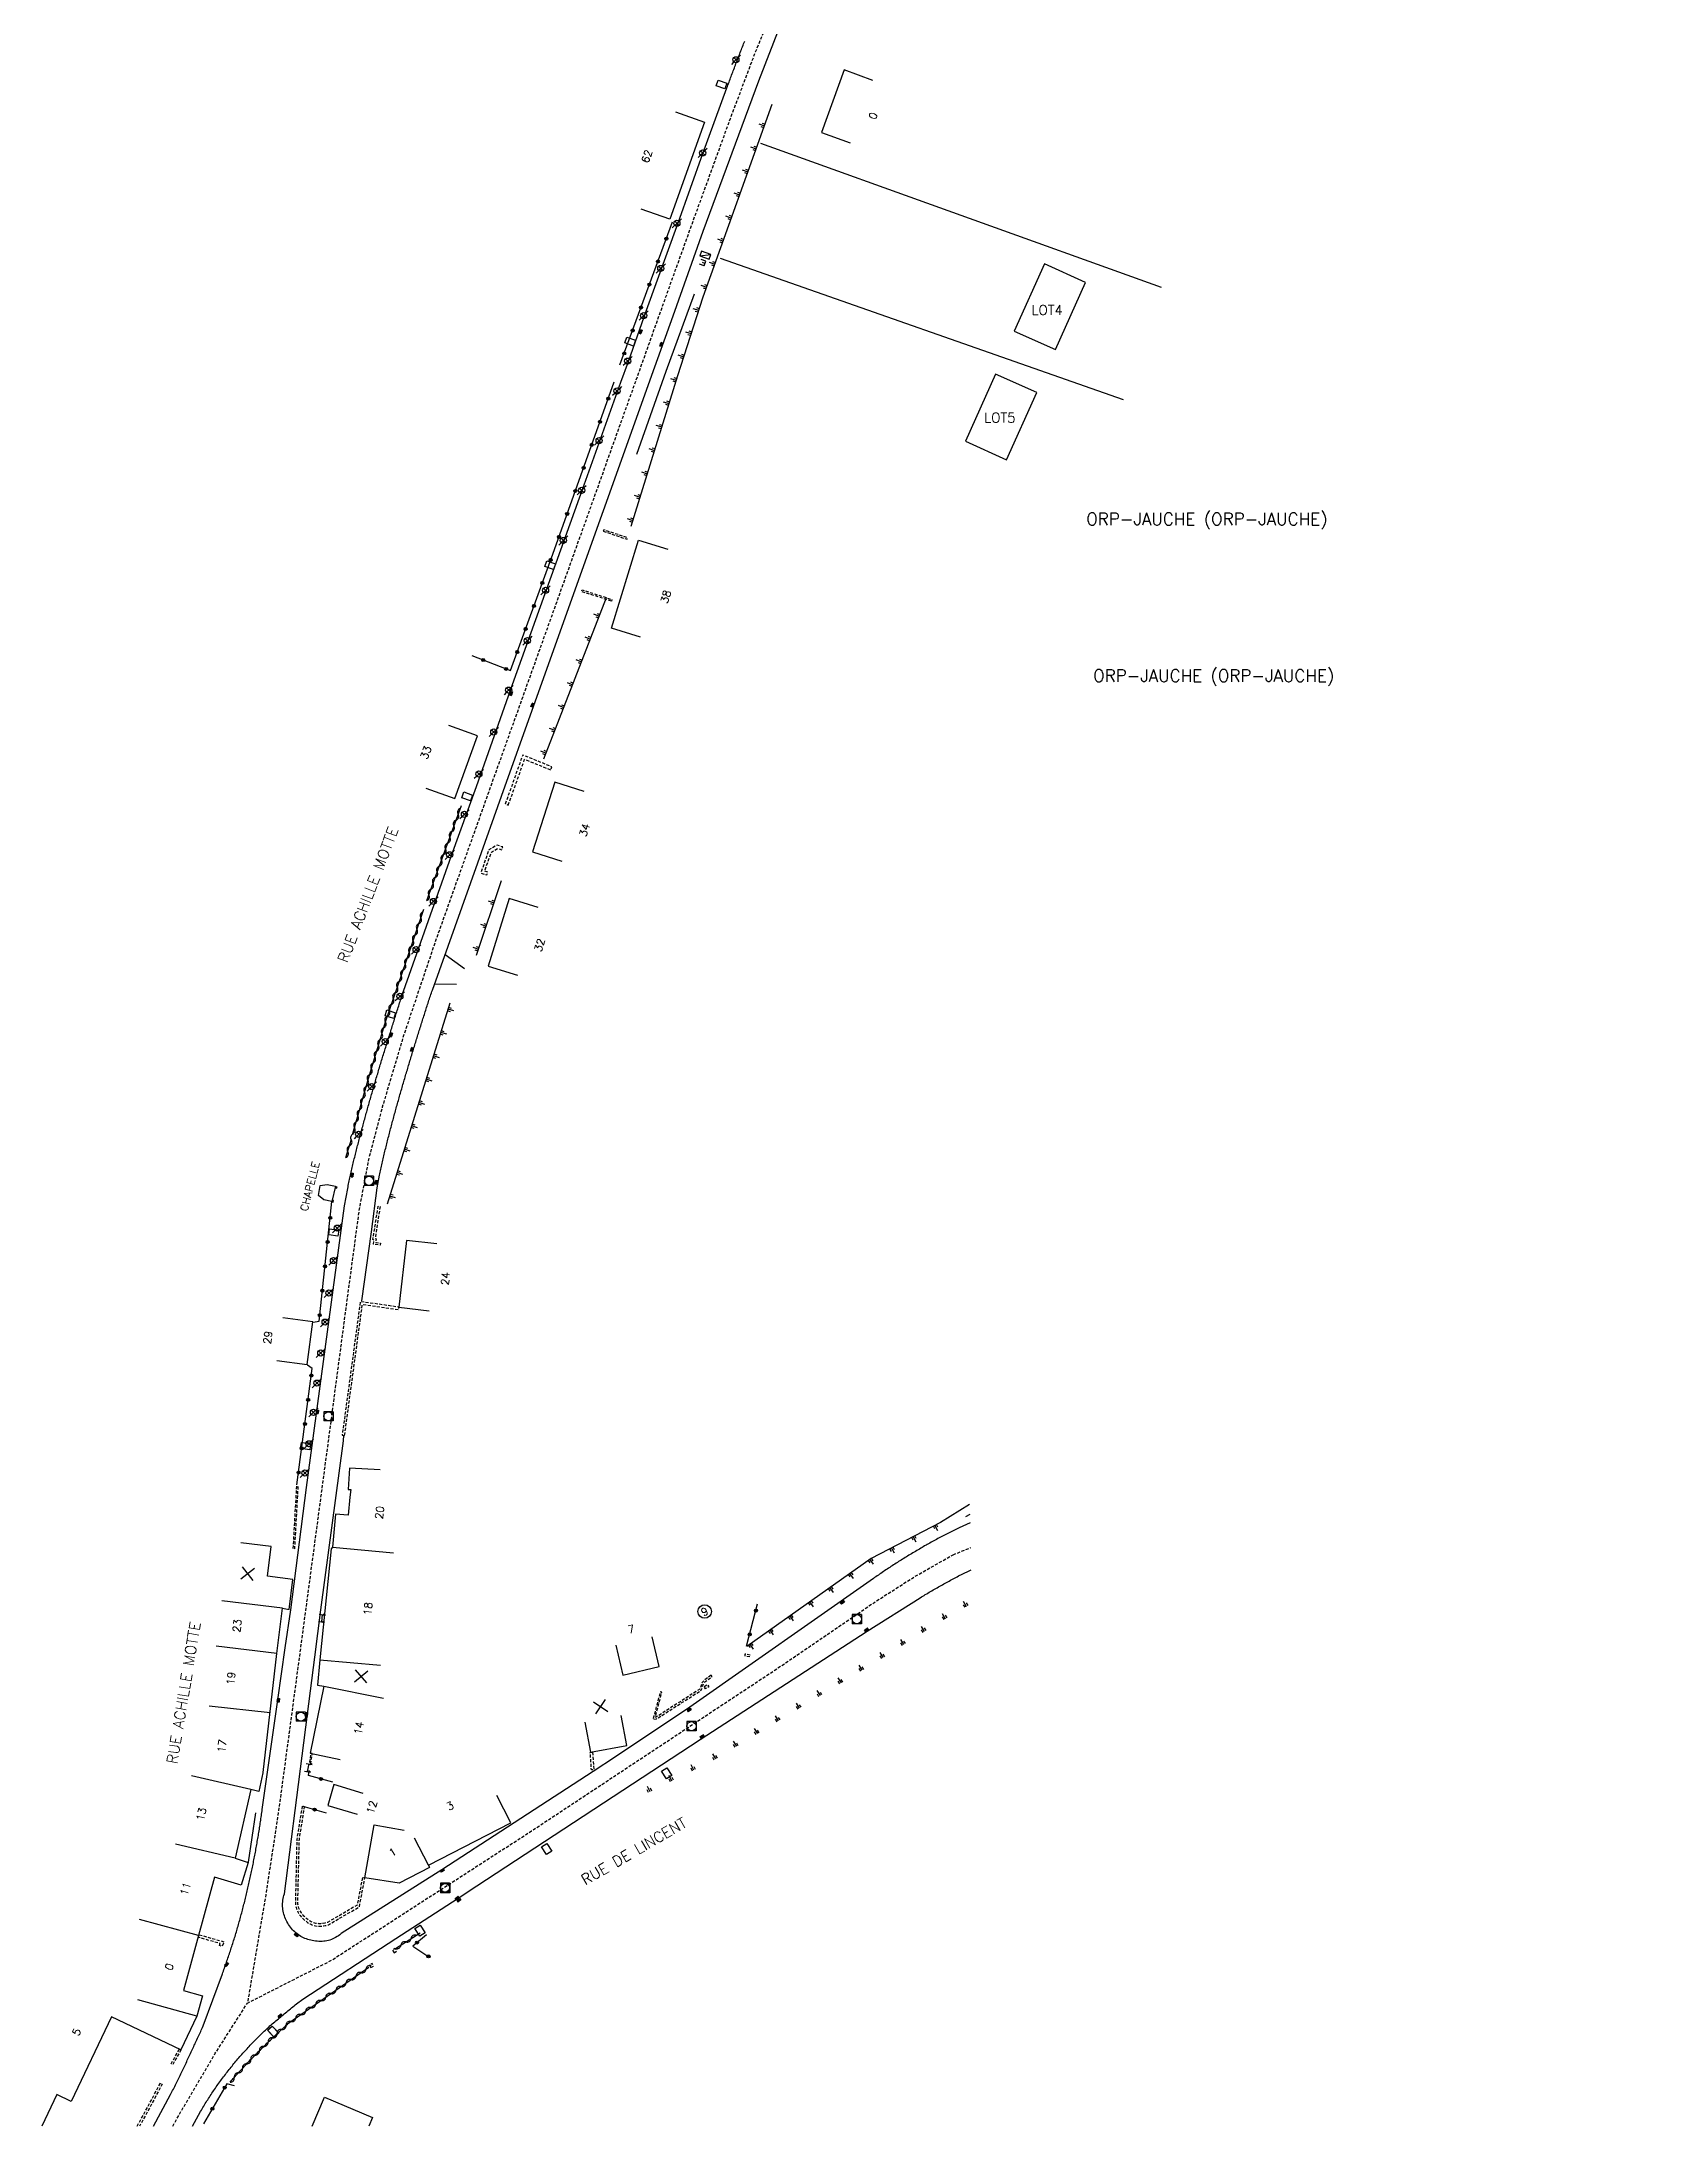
# Model space of a CAD drawing. Header units: millimetres. Extents: x 194000 to 194984, y 155000 to 155959.
# Drawn here: x 194274.9 to 194540, y 155000 to 155340.7 of the extents above; entities that cross this region are included whole.
import ezdxf
from ezdxf.enums import TextEntityAlignment as Align

# ---------------------------------------------------------------- set-up
doc = ezdxf.new("R2010")
doc.units = ezdxf.units.MM
doc.linetypes.add('DASHED', pattern=[0.75, 0.5, -0.25])
doc.layers.get('0').update_dxf_attribs({"linetype": 'CONTINUOUS'})
for name, color, linetype in [('W0001', 6, 'DASHED'), ('W0008', 7, 'CONTINUOUS'), ('W0017', 7, 'CONTINUOUS'), ('W0100', 7, 'CONTINUOUS'), ('W0105', 7, 'CONTINUOUS'), ('W0112', 1, 'DASHED'), ('W0211', 2, 'CONTINUOUS'), ('W0302', 3, 'CONTINUOUS'), ('W0310', 3, 'CONTINUOUS'), ('W0322', 7, 'CONTINUOUS'), ('W0400', 7, 'CONTINUOUS'), ('W0420', 7, 'CONTINUOUS'), ('W0430', 7, 'CONTINUOUS'), ('W0454', 7, 'CONTINUOUS'), ('W0980', 7, 'CONTINUOUS'), ('W0984', 7, 'CONTINUOUS'), ('W0989', 7, 'CONTINUOUS'), ('W0991', 7, 'CONTINUOUS'), ('W1102', 7, 'CONTINUOUS'), ('W1471', 7, 'CONTINUOUS')]:
    doc.layers.add(name, color=color, linetype=linetype)
doc.styles.get("Standard").update_dxf_attribs({"font": 'romans.shx', "width": 0.85})

# ---------------------------------------------------------------- blocks, each defined once
blk = doc.blocks.new('T400')
for p, q in [((-0.15, 0.3), (0.15, 0.3)), ((-0.15, -0.25), (-0.15, 0.3)), ((-0.15, 0.15), (0.15, 0.15)), ((-0.15, 0), (0.15, 0)), ((0.15, 0.3), (0.15, -0.25)), ((-0.15, -0.15), (0.15, -0.15)), ((-0.15, -0.25), (-0.15, -0.3)), ((-0.15, -0.3), (0.15, -0.3)), ((0.15, -0.3), (0.15, -0.25))]:
    blk.add_line(p, q)
blk = doc.blocks.new('T420')
for p, q in [((0.75, 0.75), (-0.75, 0.75)), ((-0.75, 0.75), (-0.75, -0.75)), ((0.75, 0.75), (0.75, -0.75)), ((0.75, -0.75), (-0.75, -0.75))]:
    blk.add_line(p, q)
blk.add_ellipse((0, 0), major_axis=(-0.53, 0.53), ratio=1, start_param=3.926991, end_param=10.210176)
blk = doc.blocks.new('t105o')
for p, q in [((-0.5, 0), (0.5, 0)), ((0.5, 0), (0.2, 0.1)), ((0.5, 0), (0.2, -0.1))]:
    blk.add_line(p, q)
blk = doc.blocks.new('T454')
for p, q in [((-0.25, 0.25), (0.25, -0.25)), ((-0.25, -0.25), (0.25, 0.25)), ((0.75, 0.75), (0.375, 0.375)), ((-0.375, -0.375), (-0.75, -0.75))]:
    blk.add_line(p, q)
blk.add_ellipse((0, 0), major_axis=(0.354, 0.354), ratio=1, start_param=5.497787143782138, end_param=11.78097245096172)
blk = doc.blocks.new('T430')
at = {"flags": 128}
for points in [[(0.8, 0.8), (-0.8, 0.8)], [(-0.8, 0.8), (-0.8, 0)], [(0.8, 0.8), (-0.8, 0)], [(-0.8, 0), (0.8, 0)], [(-0.4, 2.1), (0.4, 2.1)], [(-0.4, 2.1), (-0.4, 1.3)], [(-0.4, 1.7), (0, 1.7)], [(-0.4, 1.3), (0.4, 1.3)], [(0.8, 0), (0.8, 0.8)]]:
    blk.add_lwpolyline(points, dxfattribs=at)
blk = doc.blocks.new('t322o')
at = {"color": 0, "linetype": 'Continuous'}
for radius in [0.25, 0.15]:
    blk.add_circle((0, 0), radius, dxfattribs=at)
blk = doc.blocks.new('t310o')
at = {"color": 0, "linetype": 'Continuous'}
for centre, start, end in [((-0.5, 0.38), 216.8699, 323.1304), ((0.5, -0.37), 36.8699, 143.1303)]:
    blk.add_arc(centre, 0.625, start, end, dxfattribs=at)
blk = doc.blocks.new('t211o')
at = {"color": 0, "linetype": 'Continuous'}
for p, q in [((-0.29, 0.5), (-0.29, 0)), ((0, 1), (0, 0)), ((0.29, 0.5), (0.29, 0))]:
    blk.add_line(p, q, dxfattribs=at)
blk = doc.blocks.new('t991o')
at = {"color": 0, "linetype": 'Continuous'}
for p, q in [((-1, 1), (1, -1)), ((-1, -1), (1, 1))]:
    blk.add_line(p, q, dxfattribs=at)
blk = doc.blocks.new('T1471')
at = {"color": 0, "linetype": 'Continuous', "flags": 128}
blk.add_lwpolyline([(-0.75, -0.5), (-0.75, 0.5), (0.75, 0.5), (0.75, -0.5), (-0.75, -0.5)], dxfattribs=at)

msp = doc.modelspace()

# ---------------------------------------------------------------- linework, layer by layer
at = {"layer": 'W0001', "flags": 128}
for points in [[(194540.02, 155720.35), (194537.93, 155716.21), (194536.42, 155712.47), (194535.46, 155709.35), (194534.57, 155704.97), (194533.97, 155700.04), (194533.69, 155694.07), (194533.44, 155688.27), (194533.18, 155682.2), (194532.78, 155676.46), (194532.12, 155670.37), (194531.27, 155664.38), (194530.12, 155657.7), (194528.01, 155648.03), (194525.12, 155636.49), (194522.69, 155628.73), (194519.7, 155620.47), (194515.85, 155610.7), (194502.99, 155578.31), (194498.99, 155568.06), (194493.41, 155553.21), (194486.96, 155536.19), (194482.52, 155525.27), (194478.61, 155516.26), (194472.83, 155503.87), (194467.99, 155494.16), (194462, 155483.17), (194450.29, 155461.82), (194444.36, 155450.16), (194437.94, 155437.04), (194429.87, 155420.49), (194423.09, 155406.54), (194414.38, 155388.58), (194407.5, 155374.22), (194400.67, 155359.96), (194395.23, 155347.9), (194391.54, 155339.02), (194387.44, 155328.14), (194382.51, 155314.6), (194377.97, 155302.02), (194365.14, 155266.14), (194347.09, 155215.69), (194339.14, 155193.41), (194333.99, 155178.15), (194330.56, 155166.6), (194328.31, 155158.03), (194326.74, 155149.71), (194324.58, 155133.7), (194321.47, 155110.24), (194315.18, 155063.29), (194313.57, 155051.4), (194311.5, 155037.84), (194308.5, 155020.13), (194322.27, 155027.15), (194328.5, 155031.18), (194354.94, 155048.27), (194395.79, 155075.26), (194411.07, 155085.68), (194417.5, 155089.78), (194423.89, 155093.42)], [(194296.3, 155000), (194297.28, 155001.79), (194303.25, 155011.93), (194308.5, 155020.13)]]:
    msp.add_lwpolyline(points, dxfattribs=at)
at = {"layer": 'W0001'}
msp.add_lwpolyline([(194423.89, 155093.42), (194426.77, 155094.59)], dxfattribs=at)
at = {"layer": 'W0008', "flags": 128}
for points in [[(194327.22, 155134.9), (194328.81, 155146.22), (194329.69, 155153.41), (194330.08, 155155.45), (194330.13, 155155.7), (194330.19, 155155.94), (194330.24, 155156.19), (194330.3, 155156.43), (194330.36, 155156.68), (194330.41, 155156.92), (194330.47, 155157.17), (194330.53, 155157.42), (194330.58, 155157.66), (194330.64, 155157.91), (194330.7, 155158.15), (194330.76, 155158.4), (194330.82, 155158.64), (194330.88, 155158.89), (194330.94, 155159.13), (194330.99, 155159.38), (194331.05, 155159.62), (194331.11, 155159.87), (194331.17, 155160.11), (194331.24, 155160.36), (194331.3, 155160.6), (194331.36, 155160.84), (194331.42, 155161.09), (194331.48, 155161.33), (194331.54, 155161.58), (194331.6, 155161.82), (194331.67, 155162.07), (194331.73, 155162.31), (194331.79, 155162.55), (194331.86, 155162.8), (194331.92, 155163.04), (194331.98, 155163.28), (194332.05, 155163.53), (194332.11, 155163.77), (194332.18, 155164.02), (194332.24, 155164.26), (194332.31, 155164.5), (194332.37, 155164.74), (194332.44, 155164.98), (194332.5, 155165.22), (194332.57, 155165.47), (194332.64, 155165.71), (194332.7, 155165.95), (194332.77, 155166.19), (194332.84, 155166.43), (194332.9, 155166.67), (194332.97, 155166.91), (194333.04, 155167.16), (194333.11, 155167.4), (194333.18, 155167.64), (194333.24, 155167.88), (194333.31, 155168.12), (194333.38, 155168.36), (194333.45, 155168.6), (194333.52, 155168.84), (194333.59, 155169.08), (194333.66, 155169.32), (194333.73, 155169.56), (194333.8, 155169.8), (194333.87, 155170.04), (194333.94, 155170.28), (194334.01, 155170.53), (194334.08, 155170.77), (194334.15, 155171.01), (194334.22, 155171.25), (194334.29, 155171.49), (194334.36, 155171.73), (194334.43, 155171.97), (194334.51, 155172.21), (194334.58, 155172.45), (194334.65, 155172.69), (194334.72, 155172.93), (194334.79, 155173.17), (194334.86, 155173.41), (194334.94, 155173.65), (194335.01, 155173.89), (194335.08, 155174.13), (194335.15, 155174.37), (194335.22, 155174.61), (194335.3, 155174.85), (194335.37, 155175.08), (194335.44, 155175.32), (194335.51, 155175.56), (194335.59, 155175.8), (194335.66, 155176.04), (194335.73, 155176.27), (194335.8, 155176.51), (194335.88, 155176.75), (194335.95, 155176.99), (194336.02, 155177.22), (194336.09, 155177.46), (194336.17, 155177.69), (194336.24, 155177.93), (194336.31, 155178.17), (194336.39, 155178.4), (194336.46, 155178.64), (194336.53, 155178.88), (194336.61, 155179.11), (194336.68, 155179.35), (194336.76, 155179.59), (194336.83, 155179.82), (194336.91, 155180.06), (194336.98, 155180.29), (194337.05, 155180.53), (194337.13, 155180.77), (194337.2, 155181), (194337.28, 155181.24), (194337.35, 155181.47), (194337.43, 155181.71), (194337.51, 155181.95), (194337.58, 155182.18), (194337.66, 155182.42), (194337.73, 155182.65), (194337.81, 155182.89), (194337.89, 155183.12), (194337.96, 155183.36), (194338.04, 155183.59), (194338.12, 155183.83), (194338.19, 155184.07), (194338.27, 155184.3), (194338.35, 155184.54), (194338.42, 155184.77), (194338.5, 155185.01), (194338.58, 155185.24), (194338.66, 155185.48), (194338.74, 155185.71), (194346.15, 155206.51), (194350.03, 155217.38), (194355.31, 155232.21), (194366.75, 155264.1), (194375.12, 155287.56), (194378.12, 155295.89), (194383.05, 155309.75), (194392.11, 155334.3), (194395.64, 155343.29)], [(194293.15, 155000), (194295.94, 155005.2), (194296.05, 155005.42), (194296.16, 155005.64), (194296.27, 155005.87), (194296.39, 155006.09), (194296.5, 155006.31), (194296.61, 155006.53), (194296.72, 155006.76), (194296.83, 155006.98), (194296.94, 155007.2), (194297.05, 155007.43), (194297.16, 155007.65), (194297.27, 155007.87), (194297.38, 155008.1), (194297.49, 155008.32), (194297.6, 155008.55), (194297.71, 155008.77), (194297.82, 155008.99), (194297.93, 155009.22), (194298.03, 155009.44), (194298.14, 155009.67), (194298.25, 155009.89), (194298.35, 155010.12), (194298.46, 155010.34), (194298.57, 155010.57), (194298.67, 155010.79), (194298.78, 155011.02), (194298.88, 155011.25), (194298.99, 155011.47), (194299.09, 155011.7), (194299.2, 155011.92), (194299.3, 155012.15), (194299.4, 155012.37), (194299.51, 155012.6), (194299.61, 155012.82), (194299.72, 155013.04), (194299.82, 155013.27), (194299.93, 155013.49), (194300.03, 155013.71), (194300.14, 155013.93), (194300.24, 155014.16), (194300.34, 155014.38), (194300.45, 155014.61), (194300.55, 155014.83), (194300.66, 155015.05), (194300.76, 155015.28), (194300.86, 155015.5), (194300.96, 155015.73), (194301.06, 155015.95), (194301.16, 155016.17), (194301.26, 155016.4), (194304.4, 155024.91), (194304.49, 155025.14), (194304.58, 155025.38), (194304.66, 155025.61), (194304.75, 155025.85), (194304.83, 155026.08), (194304.91, 155026.32), (194305, 155026.55), (194305.08, 155026.79), (194305.16, 155027.02), (194305.24, 155027.26), (194305.32, 155027.49), (194305.4, 155027.73), (194305.48, 155027.96), (194305.56, 155028.2), (194305.64, 155028.44), (194305.72, 155028.67), (194305.8, 155028.91), (194305.87, 155029.15), (194305.95, 155029.38), (194306.03, 155029.62), (194306.1, 155029.86), (194306.18, 155030.1), (194306.25, 155030.33), (194306.33, 155030.57), (194306.4, 155030.81), (194306.47, 155031.05), (194306.54, 155031.29), (194306.62, 155031.52), (194306.69, 155031.76), (194306.76, 155032), (194306.83, 155032.24), (194306.9, 155032.48), (194306.97, 155032.72), (194307.04, 155032.96), (194307.1, 155033.2), (194307.17, 155033.44), (194307.24, 155033.68), (194307.3, 155033.92), (194307.37, 155034.16), (194307.44, 155034.39), (194307.5, 155034.63), (194307.56, 155034.87), (194307.63, 155035.11), (194307.69, 155035.35), (194307.75, 155035.59), (194307.82, 155035.83), (194307.88, 155036.07), (194307.94, 155036.31), (194308, 155036.55), (194308.06, 155036.79), (194308.12, 155037.03), (194308.18, 155037.27), (194308.24, 155037.51), (194308.29, 155037.75), (194308.35, 155037.99), (194308.41, 155038.24), (194308.47, 155038.48), (194308.52, 155038.72), (194308.58, 155038.96), (194308.63, 155039.2), (194308.69, 155039.44), (194308.74, 155039.68), (194308.8, 155039.92), (194308.85, 155040.17), (194308.91, 155040.41), (194308.96, 155040.65), (194309.01, 155040.89), (194309.06, 155041.13), (194309.12, 155041.38), (194309.17, 155041.62), (194309.22, 155041.86), (194309.27, 155042.1), (194309.32, 155042.35), (194309.37, 155042.59), (194309.42, 155042.83), (194309.47, 155043.07), (194309.52, 155043.32), (194309.57, 155043.56), (194309.62, 155043.81), (194309.67, 155044.06), (194309.71, 155044.31), (194309.76, 155044.56), (194309.81, 155044.81), (194309.86, 155045.05), (194309.9, 155045.3), (194309.95, 155045.55), (194309.99, 155045.8), (194310.04, 155046.05), (194310.08, 155046.3), (194310.12, 155046.55), (194310.17, 155046.8), (194310.21, 155047.05), (194310.25, 155047.29), (194310.29, 155047.54), (194310.33, 155047.79), (194310.38, 155048.04), (194310.42, 155048.29), (194310.45, 155048.54), (194310.49, 155048.79), (194310.53, 155049.04), (194310.57, 155049.29), (194310.61, 155049.54), (194310.64, 155049.79), (194310.68, 155050.04), (194310.72, 155050.29), (194310.75, 155050.54), (194310.79, 155050.79), (194310.82, 155051.04), (194310.86, 155051.29), (194310.89, 155051.54), (194310.92, 155051.8), (194313.48, 155069.69), (194314.7, 155078.18), (194315.6, 155084.42), (194318.18, 155104.42), (194324.35, 155150.43), (194324.91, 155153.29), (194324.95, 155153.53), (194325, 155153.78), (194325.05, 155154.02), (194325.1, 155154.26), (194325.15, 155154.51), (194325.2, 155154.75), (194325.25, 155155), (194325.3, 155155.24), (194325.36, 155155.48), (194325.41, 155155.73), (194325.46, 155155.97), (194325.52, 155156.21), (194325.57, 155156.46), (194325.63, 155156.7), (194325.69, 155156.94), (194325.74, 155157.19), (194325.8, 155157.43), (194325.86, 155157.67), (194325.92, 155157.91), (194325.98, 155158.15), (194326.04, 155158.39), (194326.1, 155158.63), (194326.16, 155158.87), (194326.22, 155159.11), (194326.28, 155159.35), (194326.34, 155159.59), (194326.4, 155159.83), (194326.46, 155160.07), (194326.52, 155160.31), (194326.59, 155160.55), (194326.65, 155160.79), (194326.71, 155161.03), (194326.77, 155161.27), (194326.84, 155161.51), (194326.9, 155161.75), (194326.96, 155161.99), (194327.03, 155162.23), (194327.09, 155162.47), (194327.16, 155162.71), (194327.22, 155162.95), (194327.28, 155163.18), (194327.35, 155163.42), (194327.41, 155163.66), (194327.48, 155163.9), (194327.54, 155164.14), (194327.61, 155164.38), (194327.68, 155164.62), (194327.74, 155164.86), (194327.81, 155165.1), (194327.87, 155165.33), (194327.94, 155165.57), (194328.01, 155165.81), (194328.07, 155166.05), (194328.14, 155166.29), (194328.21, 155166.53), (194328.27, 155166.76), (194328.34, 155167), (194328.41, 155167.24), (194328.48, 155167.48), (194328.54, 155167.72), (194328.61, 155167.96), (194328.68, 155168.19), (194328.75, 155168.43), (194328.81, 155168.67), (194328.88, 155168.91), (194328.95, 155169.15), (194329.02, 155169.38), (194329.09, 155169.63), (194329.16, 155169.87), (194329.23, 155170.11), (194329.3, 155170.35), (194329.37, 155170.59), (194329.44, 155170.83), (194329.51, 155171.08), (194329.58, 155171.32), (194329.65, 155171.56), (194329.72, 155171.8), (194329.8, 155172.04), (194329.87, 155172.28), (194329.94, 155172.52), (194330.01, 155172.76), (194330.09, 155173.01), (194330.16, 155173.25), (194330.23, 155173.49), (194330.31, 155173.73), (194330.38, 155173.97), (194330.45, 155174.21), (194330.53, 155174.45), (194330.6, 155174.69), (194330.67, 155174.93), (194330.75, 155175.17), (194330.82, 155175.41), (194330.9, 155175.65), (194330.97, 155175.89), (194331.04, 155176.13), (194331.12, 155176.37), (194331.19, 155176.61), (194331.27, 155176.85), (194331.34, 155177.09), (194331.42, 155177.33), (194331.49, 155177.57), (194331.57, 155177.82), (194331.64, 155178.06), (194331.72, 155178.3), (194331.79, 155178.54), (194331.87, 155178.78), (194331.94, 155179.02), (194332.02, 155179.26), (194332.09, 155179.5), (194332.17, 155179.74), (194332.24, 155179.98), (194332.32, 155180.22), (194332.39, 155180.47), (194332.47, 155180.71), (194332.55, 155180.95), (194332.62, 155181.19), (194332.7, 155181.43), (194332.78, 155181.67), (194332.85, 155181.91), (194332.93, 155182.15), (194333.01, 155182.39), (194333.08, 155182.63), (194333.16, 155182.87), (194333.24, 155183.12), (194333.31, 155183.36), (194333.39, 155183.6), (194333.47, 155183.84), (194333.55, 155184.08), (194333.62, 155184.32), (194333.7, 155184.56), (194333.78, 155184.8), (194333.86, 155185.04), (194333.94, 155185.28), (194334.01, 155185.52), (194341.88, 155207.73), (194345.94, 155219.01), (194351.85, 155235.64), (194363.56, 155268.28), (194369.56, 155285.08), (194370.79, 155288.47), (194373.77, 155296.84), (194378.91, 155311.1), (194382.98, 155322.44), (194386.91, 155333.18), (194386.99, 155333.41), (194387.08, 155333.64), (194387.16, 155333.88), (194387.25, 155334.11), (194387.34, 155334.34), (194387.42, 155334.57), (194387.51, 155334.81), (194387.59, 155335.04), (194387.68, 155335.27), (194387.77, 155335.5), (194387.86, 155335.74), (194387.94, 155335.97), (194388.03, 155336.2), (194388.12, 155336.43), (194388.21, 155336.66), (194388.3, 155336.89), (194388.38, 155337.13), (194388.47, 155337.36), (194388.56, 155337.59), (194388.65, 155337.82), (194388.74, 155338.05), (194388.83, 155338.28), (194388.92, 155338.51), (194389.01, 155338.75), (194389.1, 155338.98), (194389.19, 155339.21), (194389.28, 155339.44), (194389.37, 155339.67), (194389.46, 155339.9), (194389.55, 155340.13), (194389.64, 155340.36), (194389.73, 155340.59), (194389.83, 155340.82)], [(194422.6, 155096.69), (194422.51, 155096.63), (194422.29, 155096.52), (194422.07, 155096.4), (194421.85, 155096.29), (194421.63, 155096.17), (194421.41, 155096.05), (194421.19, 155095.93), (194420.97, 155095.81), (194420.76, 155095.7), (194420.54, 155095.58), (194420.32, 155095.46), (194420.1, 155095.33), (194419.89, 155095.21), (194419.67, 155095.09), (194419.46, 155094.97), (194419.24, 155094.85), (194419.02, 155094.72), (194418.81, 155094.6), (194418.59, 155094.48), (194418.38, 155094.35), (194418.16, 155094.23), (194417.95, 155094.1), (194417.74, 155093.97), (194417.52, 155093.85), (194417.31, 155093.72), (194417.1, 155093.59), (194416.89, 155093.47), (194416.67, 155093.34), (194416.46, 155093.21), (194416.25, 155093.08), (194416.04, 155092.95), (194415.83, 155092.82), (194415.62, 155092.69), (194415.41, 155092.55), (194415.2, 155092.42), (194414.99, 155092.29), (194414.78, 155092.16), (194414.57, 155092.02), (194414.36, 155091.89), (194414.15, 155091.75), (194413.94, 155091.62), (194413.73, 155091.48), (194413.52, 155091.35), (194413.32, 155091.21), (194413.11, 155091.07), (194412.9, 155090.94), (194412.7, 155090.8), (194412.49, 155090.66), (194412.28, 155090.52), (194412.08, 155090.38), (194411.87, 155090.24), (194411.67, 155090.1), (194411.46, 155089.96), (194411.26, 155089.82), (194411.05, 155089.68), (194410.85, 155089.53), (194380.83, 155068.52), (194368.67, 155060.41), (194365.01, 155057.97), (194340.29, 155041.94), (194323.81, 155031.49), (194323.6, 155031.31), (194323.38, 155031.15), (194323.16, 155031), (194322.93, 155030.86), (194322.7, 155030.73), (194322.47, 155030.62), (194322.23, 155030.53), (194321.98, 155030.44), (194321.74, 155030.37), (194321.49, 155030.31), (194321.23, 155030.27), (194320.97, 155030.24), (194320.71, 155030.22), (194320.44, 155030.22), (194320.17, 155030.22), (194319.89, 155030.25), (194319.62, 155030.28), (194319.37, 155030.31), (194319.11, 155030.36), (194318.86, 155030.42), (194318.61, 155030.48), (194318.37, 155030.55), (194318.14, 155030.63), (194317.91, 155030.72), (194317.68, 155030.82), (194317.46, 155030.93), (194317.24, 155031.04), (194317.03, 155031.17), (194316.83, 155031.31), (194316.63, 155031.45), (194316.43, 155031.61), (194316.24, 155031.77), (194316.06, 155031.95), (194315.88, 155032.13), (194315.71, 155032.33), (194315.55, 155032.54), (194315.39, 155032.76), (194315.23, 155032.99), (194315.09, 155033.22), (194314.95, 155033.46), (194314.83, 155033.69), (194314.72, 155033.93), (194314.62, 155034.18), (194314.54, 155034.42), (194314.46, 155034.66), (194314.4, 155034.91), (194314.35, 155035.16), (194314.31, 155035.41), (194314.28, 155035.66), (194314.26, 155035.92), (194314.25, 155036.17), (194314.26, 155036.43), (194314.28, 155036.69), (194314.31, 155036.95), (194314.35, 155037.22), (194314.4, 155037.48), (194314.46, 155037.75), (194314.54, 155038.02), (194317.45, 155060.56), (194318.31, 155067.34), (194319.54, 155076.69), (194320.53, 155084.39), (194324.22, 155112.03), (194324.27, 155112.94)], [(194312.78, 155016.92), (194312.98, 155017.08), (194313.17, 155017.25), (194313.36, 155017.42), (194313.56, 155017.58), (194313.75, 155017.75), (194313.94, 155017.91), (194314.14, 155018.07), (194314.33, 155018.24), (194314.53, 155018.4), (194314.73, 155018.56), (194314.92, 155018.72), (194315.12, 155018.89), (194315.32, 155019.05), (194315.52, 155019.21), (194315.71, 155019.37), (194315.92, 155019.53), (194316.12, 155019.69), (194316.33, 155019.85), (194316.53, 155020.01), (194316.74, 155020.17), (194316.94, 155020.32), (194317.15, 155020.48), (194317.36, 155020.64), (194317.57, 155020.79), (194332.78, 155030.69), (194342.95, 155037.27), (194346.04, 155039.28), (194382.53, 155063.21), (194409.85, 155080.94), (194418.5, 155086.4), (194418.71, 155086.53), (194418.92, 155086.65), (194419.14, 155086.78), (194419.35, 155086.91), (194419.57, 155087.04), (194419.78, 155087.16), (194420, 155087.29), (194420.21, 155087.41), (194420.43, 155087.54), (194420.65, 155087.66), (194420.86, 155087.79), (194421.08, 155087.91), (194421.29, 155088.03), (194421.51, 155088.16), (194421.73, 155088.28), (194421.95, 155088.4), (194422.16, 155088.52), (194422.38, 155088.64), (194422.6, 155088.76), (194422.82, 155088.88), (194423.03, 155089), (194423.25, 155089.12), (194423.47, 155089.24), (194423.69, 155089.36), (194423.91, 155089.48), (194424.13, 155089.6), (194424.35, 155089.71), (194424.57, 155089.83), (194424.79, 155089.95), (194425.01, 155090.06), (194425.18, 155090.15)], [(194299.5, 155000), (194300.84, 155002.42), (194300.97, 155002.63), (194301.09, 155002.85), (194301.22, 155003.07), (194301.35, 155003.28), (194301.48, 155003.5), (194301.61, 155003.71), (194301.75, 155003.93), (194301.88, 155004.14), (194302.01, 155004.35), (194302.15, 155004.56), (194302.28, 155004.78), (194302.42, 155004.99), (194302.56, 155005.2), (194302.7, 155005.41), (194302.84, 155005.61), (194302.98, 155005.82), (194303.12, 155006.03), (194303.26, 155006.24), (194303.4, 155006.44), (194303.55, 155006.65), (194303.69, 155006.85), (194303.84, 155007.06), (194303.99, 155007.26), (194304.13, 155007.47), (194304.28, 155007.67), (194304.43, 155007.87), (194304.58, 155008.07), (194304.74, 155008.27), (194304.89, 155008.47), (194305.04, 155008.67), (194305.2, 155008.87), (194305.35, 155009.07), (194305.51, 155009.27), (194305.66, 155009.46), (194305.82, 155009.66), (194305.98, 155009.85), (194306.14, 155010.05), (194306.3, 155010.24), (194306.46, 155010.43), (194306.62, 155010.63), (194306.78, 155010.82), (194306.95, 155011.01), (194307.11, 155011.2), (194307.27, 155011.39), (194307.44, 155011.58), (194307.61, 155011.76), (194307.77, 155011.95), (194307.94, 155012.14), (194308.11, 155012.32), (194308.28, 155012.51), (194308.45, 155012.69), (194308.62, 155012.88), (194308.79, 155013.06), (194308.96, 155013.24), (194309.13, 155013.42), (194309.3, 155013.6), (194309.48, 155013.78), (194309.65, 155013.96), (194309.83, 155014.14), (194310, 155014.32), (194310.18, 155014.5), (194310.36, 155014.67), (194310.54, 155014.85), (194310.72, 155015.02), (194310.9, 155015.2), (194311.08, 155015.37), (194311.26, 155015.54), (194311.44, 155015.71), (194311.62, 155015.89), (194311.81, 155016.06), (194311.99, 155016.23), (194312.18, 155016.4), (194312.36, 155016.56), (194312.55, 155016.73), (194312.74, 155016.9)]]:
    msp.add_lwpolyline(points, dxfattribs=at)
at = {"layer": 'W0008'}
for points in [[(194426.66, 155098.64), (194424.87, 155097.82), (194422.6, 155096.69)], [(194425.18, 155090.15), (194426.86, 155090.93)]]:
    msp.add_lwpolyline(points, dxfattribs=at)
at = {"layer": 'W0017', "flags": 128}
msp.add_lwpolyline([(194308.69, 155043.17), (194309.85, 155051.23)], dxfattribs=at)
at = {"layer": 'W0100', "flags": 128}
for points in [[(194410.78, 155334.39), (194406.09, 155336.1), (194402.37, 155325.88), (194407.07, 155324.17)], [(194378.52, 155329.25), (194383.23, 155327.58), (194377.59, 155311.69), (194372.88, 155313.37)], [(194372.79, 155243.41), (194368.01, 155244.88), (194372.44, 155259.24), (194377.22, 155257.77)], [(194337.69, 155218.72), (194342.39, 155217.01), (194346.13, 155227.27), (194341.43, 155228.98)], [(194363.54, 155218.16), (194358.78, 155219.69), (194355.13, 155208.33), (194359.89, 155206.8)], [(194356.06, 155199.19), (194351.28, 155200.66), (194347.88, 155189.6), (194352.66, 155188.13)], [(194339.49, 155144.22), (194334.52, 155144.79), (194333.27, 155133.88), (194338.24, 155133.31)], [(194313.33, 155125.18), (194318.28, 155124.51), (194319.22, 155131.47), (194314.27, 155132.14)], [(194330.18, 155107.32), (194325.19, 155107.59), (194325, 155104.09), (194325.39, 155104.07), (194325.26, 155102.83), (194324.99, 155099.87), (194322.92, 155100.06), (194322.42, 155094.65), (194322.2, 155094.38), (194320.32, 155076.27), (194319.94, 155072.08), (194320.97, 155071.93), (194318.76, 155060.97), (194323.66, 155059.98)], [(194311.09, 155057.85), (194313.31, 155077.26), (194314.21, 155084.68), (194315.33, 155084.48), (194315.95, 155089.4), (194311.77, 155089.93), (194312.38, 155094.76), (194307.42, 155095.38)], [(194320.75, 155083.63), (194320.62, 155082.44)], [(194368.75, 155078.62), (194369.89, 155073.75), (194375.83, 155075.15), (194374.68, 155080.01)], [(194363.65, 155066.05), (194364.58, 155061.13), (194370.53, 155062.25), (194369.61, 155067.17)], [(194318.33, 155057.98), (194318.6, 155059.23)], [(194311.03, 155057.78), (194310.34, 155054.74), (194309.07, 155055.05), (194306.48, 155043.84), (194308.63, 155043.14), (194307.46, 155039.39), (194303.13, 155040.72), (194300.51, 155031.16), (194298.04, 155022.21), (194301.13, 155021.32), (194300.22, 155018.01), (194297.6, 155012.51), (194286.28, 155017.9), (194279.68, 155004.08), (194277.33, 155005.2), (194274.86, 155000)], [(194327.42, 155054.42), (194322.63, 155055.84), (194321.63, 155052.45), (194326.42, 155051.04)], [(194338.33, 155042.3), (194338.13, 155042.67), (194351.58, 155049.62), (194349.29, 155054.06)], [(194338.26, 155042.32), (194333.34, 155039.72), (194327.69, 155040.62), (194329.21, 155049.27), (194334.14, 155048.41)], [(194319.07, 155000), (194321.12, 155004.79), (194328.97, 155001.44), (194328.36, 155000)]]:
    msp.add_lwpolyline(points, dxfattribs=at)
at = {"layer": 'W0100', "ltscale": 2, "flags": 128}
for points in [[(194438.81, 155304.4), (194433.89, 155293.42), (194440.62, 155290.4), (194445.55, 155301.37), (194438.81, 155304.4)], [(194430.83, 155286.38), (194425.9, 155275.41), (194432.64, 155272.38), (194437.56, 155283.36), (194430.83, 155286.38)]]:
    msp.add_lwpolyline(points, close=True, dxfattribs=at)
at = {"layer": 'W0100', "flags": 128}
msp.add_lwpolyline([(194322.91, 155153.66), (194322.33, 155151.18), (194321, 155151.44), (194320.14, 155152.15), (194320.41, 155153.75), (194321.52, 155153.95)], close=True, dxfattribs=at)
at = {"layer": 'W0112', "flags": 128}
for points in [[(194366.68, 155260.72), (194370.58, 155259.39), (194370.66, 155259.62), (194366.76, 155260.95)], [(194368.01, 155249.28), (194363.15, 155250.85), (194363.24, 155251.13), (194368.1, 155249.55)], [(194351.16, 155215.93), (194353.83, 155223.43), (194358.08, 155221.71), (194358.28, 155222.2), (194353.51, 155224.13), (194350.66, 155216.1)], [(194347.81, 155205), (194347.3, 155205.17), (194348.39, 155208.27), (194349.4, 155208.85), (194350.09, 155208.64), (194350.24, 155209.11), (194349.33, 155209.39), (194347.98, 155208.61), (194346.66, 155204.86), (194347.65, 155204.53)], [(194322.31, 155151.12), (194322.52, 155151.06), (194322.58, 155151.3), (194322.37, 155151.35)], [(194322.88, 155153.4), (194323.13, 155153.34), (194323.19, 155153.6), (194322.95, 155153.66)], [(194330.19, 155150.32), (194329.39, 155145.13), (194329.56, 155145.05), (194329.49, 155144.43), (194330.27, 155144.33), (194330.23, 155144.01), (194329.13, 155144.16), (194329.21, 155144.85), (194329.03, 155144.93), (194329.87, 155150.37)], [(194324.4, 155112.93), (194327.3, 155134.34), (194333.22, 155133.48), (194333.28, 155133.88), (194326.96, 155134.8), (194324, 155112.99)], [(194316, 155094.42), (194316.57, 155104.65), (194316.76, 155104.64), (194316.19, 155094.41)], [(194390.71, 155077.02), (194389.86, 155077.19), (194389.81, 155076.92), (194390.66, 155076.76)], [(194384.31, 155073.74), (194383.13, 155072.84), (194382.85, 155072.54), (194382.48, 155071.46), (194375.29, 155066.86), (194375.19, 155066.85), (194376.28, 155070.97), (194376.01, 155071.04), (194374.82, 155066.55), (194375.38, 155066.59), (194382.71, 155071.27), (194383.1, 155072.39), (194383.32, 155072.63), (194384.48, 155073.52)], [(194383.18, 155071.91), (194383.69, 155072.23), (194383.93, 155071.83), (194383.42, 155071.51)], [(194318.83, 155059.18), (194319.1, 155060.91), (194318.87, 155060.94), (194318.6, 155059.22)], [(194364.94, 155061.14), (194365.13, 155058.28), (194364.75, 155058.26), (194364.56, 155061.12)], [(194327.3, 155040.64), (194326.44, 155036.13), (194321.58, 155033.33), (194321.37, 155033.26), (194321.14, 155033.2), (194320.9, 155033.16), (194320.67, 155033.13), (194320.43, 155033.12), (194320.19, 155033.12), (194319.95, 155033.14), (194319.71, 155033.17), (194319.51, 155033.22), (194319.32, 155033.28), (194319.13, 155033.35), (194318.94, 155033.44), (194318.76, 155033.54), (194318.58, 155033.65), (194318.4, 155033.78), (194318.22, 155033.91), (194318.05, 155034.05), (194317.89, 155034.2), (194317.74, 155034.36), (194317.59, 155034.52), (194317.46, 155034.69), (194317.33, 155034.87), (194317.22, 155035.06), (194317.11, 155035.26), (194317.01, 155035.46), (194316.93, 155035.68), (194316.86, 155035.89), (194316.81, 155036.11), (194316.77, 155036.33), (194316.74, 155036.54), (194316.99, 155046.91), (194317.85, 155052.24), (194317.45, 155052.3), (194316.58, 155046.95), (194316.34, 155036.53), (194316.37, 155036.27), (194316.41, 155036.02), (194316.47, 155035.78), (194316.55, 155035.54), (194316.64, 155035.31), (194316.74, 155035.08), (194316.87, 155034.85), (194316.99, 155034.64), (194317.13, 155034.45), (194317.28, 155034.26), (194317.44, 155034.08), (194317.6, 155033.91), (194317.78, 155033.75), (194317.96, 155033.59), (194318.16, 155033.45), (194318.35, 155033.31), (194318.55, 155033.19), (194318.76, 155033.07), (194318.97, 155032.97), (194319.18, 155032.89), (194319.41, 155032.82), (194319.64, 155032.77), (194319.91, 155032.73), (194320.17, 155032.71), (194320.44, 155032.71), (194320.7, 155032.72), (194320.96, 155032.75), (194321.23, 155032.8), (194321.48, 155032.87), (194321.74, 155032.95), (194326.81, 155035.87), (194327.7, 155040.56)], [(194303.94, 155029.55), (194304.06, 155029.86), (194300.48, 155030.88), (194300.61, 155031.32), (194304.67, 155030.16), (194304.37, 155029.38)], [(194332.47, 155028.38), (194332.89, 155028.63), (194332.64, 155029.05), (194332.21, 155028.8)], [(194328.7, 155025.95), (194329.13, 155026.19), (194328.89, 155026.62), (194328.46, 155026.38)], [(194296.03, 155010.21), (194297.37, 155012.6), (194297.62, 155012.46), (194296.28, 155010.07)]]:
    msp.add_lwpolyline(points, close=True, dxfattribs=at)
msp.add_lwpolyline([(194290.48, 155000), (194294.27, 155007.03), (194294.57, 155006.87), (194290.86, 155000)], dxfattribs=at)
at = {"layer": 'W0211', "flags": 128}
for points in [[(194371.23, 155261.51), (194378.86, 155286.16), (194383.01, 155299), (194394.31, 155330.53)], [(194356.98, 155223.52), (194367.23, 155249.88)], [(194345.96, 155191.44), (194350.07, 155203.6)], [(194340.81, 155191.54), (194344, 155189.22)], [(194342.67, 155186.64), (194339.1, 155186.68)], [(194341.62, 155183.55), (194331.37, 155150.73)], [(194421.81, 155098.69), (194410.47, 155092.8), (194390.14, 155078.43)]]:
    msp.add_lwpolyline(points, dxfattribs=at)
at = {"layer": 'W0211'}
for points in [[(194426.58, 155101.62), (194421.81, 155098.69)], [(194426.62, 155099.98), (194425.9, 155099.64)]]:
    msp.add_lwpolyline(points, dxfattribs=at)
at = {"layer": 'W0302', "flags": 128}
msp.add_lwpolyline([(194372.15, 155273.29), (194376.98, 155286.86), (194381.58, 155299.53)], dxfattribs=at)
at = {"layer": 'W0310'}
for points in [[(194392.39, 155324.11), (194457.92, 155300.59)], [(194385.78, 155305.36), (194451.71, 155282.26)]]:
    msp.add_lwpolyline(points, dxfattribs=at)
at = {"layer": 'W0310', "flags": 128}
for points in [[(194337.84, 155200.33), (194343.49, 155215.9)], [(194325.74, 155162.27), (194328.3, 155171.25), (194331.12, 155180.68), (194334.46, 155190.41), (194337.35, 155198.95)], [(194324.62, 155158.35), (194325.52, 155161.33)], [(194332.74, 155029.07), (194336.73, 155031.6)], [(194305.7, 155007.23), (194305.86, 155007.42), (194306.02, 155007.6), (194306.19, 155007.79), (194306.35, 155007.98), (194306.51, 155008.16), (194306.68, 155008.35), (194306.84, 155008.53), (194307.01, 155008.72), (194307.17, 155008.9), (194307.34, 155009.09), (194307.51, 155009.27), (194307.67, 155009.45), (194307.84, 155009.63), (194308.01, 155009.82), (194308.18, 155010), (194308.35, 155010.18), (194308.52, 155010.36), (194308.69, 155010.54), (194308.86, 155010.72), (194309.03, 155010.9), (194309.2, 155011.07), (194309.38, 155011.25), (194309.55, 155011.43), (194309.72, 155011.61), (194309.9, 155011.79), (194310.08, 155011.97), (194310.26, 155012.15), (194310.44, 155012.33), (194310.62, 155012.51), (194310.8, 155012.68), (194310.98, 155012.86), (194311.16, 155013.04), (194311.34, 155013.22), (194311.52, 155013.39), (194311.7, 155013.57), (194311.88, 155013.75), (194312.06, 155013.92), (194312.25, 155014.1), (194312.43, 155014.27), (194312.61, 155014.45), (194312.8, 155014.62), (194312.98, 155014.8), (194313.17, 155014.97), (194313.35, 155015.14), (194313.54, 155015.32), (194313.72, 155015.49), (194313.91, 155015.66), (194314.1, 155015.83), (194314.28, 155016), (194314.47, 155016.17), (194314.66, 155016.34), (194314.85, 155016.51), (194315.04, 155016.68), (194315.23, 155016.85), (194315.41, 155017.02), (194328.33, 155025.99)]]:
    msp.add_lwpolyline(points, dxfattribs=at)
at = {"layer": 'W0322', "flags": 128}
for points in [[(194369.42, 155287.89), (194378, 155311.28)], [(194345.2, 155240.38), (194351.52, 155237.93), (194358.43, 155256.95), (194368.49, 155285.11)], [(194319.23, 155131.46), (194320.23, 155131.61), (194322.32, 155151.17)], [(194316.6, 155104.87), (194319.1, 155123.84), (194318.31, 155124.39)], [(194390.13, 155078.48), (194391.93, 155085.4)], [(194322.46, 155056.26), (194318.5, 155057.34), (194318.6, 155058.13)], [(194317.57, 155052.32), (194321.36, 155051.23)], [(194337.8, 155031.3), (194335.53, 155029.45), (194338.19, 155027.72)], [(194306.39, 155006.62), (194305.16, 155006.96), (194301.32, 155000.39)]]:
    msp.add_lwpolyline(points, dxfattribs=at)
at = {"layer": 'W1102', "flags": 128}
for points in [[(194322.42, 155094.65), (194332.38, 155093.74)], [(194314.21, 155084.68), (194304.29, 155085.9)], [(194313.31, 155077.26), (194303.38, 155078.47)], [(194320.32, 155076.27), (194330.28, 155075.37)], [(194320.97, 155071.93), (194330.77, 155069.96)], [(194312.2, 155067.56), (194302.26, 155068.69)], [(194309.07, 155055.05), (194299.33, 155057.3)], [(194306.48, 155043.84), (194296.74, 155046.1)], [(194338.13, 155042.67), (194335.84, 155047.12)], [(194300.51, 155031.16), (194290.87, 155033.8)], [(194300.22, 155018.01), (194290.58, 155020.67)]]:
    msp.add_lwpolyline(points, dxfattribs=at)
at = {"layer": 'W1102'}
msp.add_circle((194383.27, 155084.14), 1.11, dxfattribs=at)

# ---------------------------------------------------------------- block references
at = {"layer": 'W0105'}
for p, rotation in [((194320.75, 155083.63), 352.3071150892823), ((194320.62, 155082.44), 353.9038945255656), ((194318.6, 155059.23), 349.7809526320049), ((194318.33, 155057.98), 349.9606608302823)]:
    msp.add_blockref('t105o', p, dxfattribs=dict(at, rotation=rotation))
at = {"layer": 'W0211'}
for p, rotation in [((194393.04, 155326.96), 70.27174611250777), ((194391.69, 155323.2), 70.27174611250777), ((194390.34, 155319.43), 70.27174611250777), ((194388.99, 155315.67), 70.27174611250777), ((194387.64, 155311.9), 70.27174611250777), ((194386.29, 155308.14), 70.27174611250777), ((194384.94, 155304.37), 70.27174611250777), ((194383.59, 155300.61), 70.27174611250777), ((194382.3, 155296.82), 72.07293657748414), ((194381.07, 155293.01), 72.07293657748414), ((194379.84, 155289.21), 72.07293657748414), ((194378.62, 155285.4), 72.81362050365023), ((194377.44, 155281.58), 72.81362050365023), ((194376.26, 155277.75), 72.81362050365023), ((194375.07, 155273.93), 72.81362050365023), ((194373.89, 155270.11), 72.81362050365023), ((194372.71, 155266.29), 72.81362050365023), ((194371.53, 155262.47), 72.81362050365023), ((194366.04, 155246.82), 68.74602275892416), ((194364.59, 155243.09), 68.74602275892416), ((194363.14, 155239.36), 68.74602275892416), ((194361.69, 155235.63), 68.74602275892416), ((194360.24, 155231.9), 68.74602275892416), ((194358.79, 155228.18), 68.74602275892416), ((194357.34, 155224.45), 68.74602275892416), ((194348.84, 155199.97), 71.33093528503595), ((194347.56, 155196.18), 71.33093528503595), ((194346.28, 155192.39), 71.33093528503595), ((194341.32, 155182.6), 252.6462609781007), ((194340.13, 155178.78), 252.6462609781007), ((194338.94, 155174.96), 252.6462609781007), ((194337.75, 155171.14), 252.6462609781007), ((194336.55, 155167.33), 252.6462609781007), ((194335.36, 155163.51), 252.6462609781007), ((194334.17, 155159.69), 252.6462609781007), ((194332.97, 155155.87), 252.6462609781007), ((194331.78, 155152.05), 252.6462609781007), ((194417.38, 155096.38), 207.4384753484029), ((194420.93, 155098.23), 207.4384753484029), ((194413.83, 155094.54), 207.4384753484029), ((194407.03, 155090.36), 215.256206191896), ((194410.29, 155092.67), 215.256206191896), ((194403.76, 155088.05), 215.256206191896), ((194397.23, 155083.43), 215.256206191896), ((194400.49, 155085.74), 215.256206191896), ((194422.6, 155082.96), 30.18100519358733), ((194426.05, 155084.97), 30.18100519358733), ((194393.96, 155081.13), 215.256206191896), ((194415.8, 155078.74), 32.20840013898621), ((194419.18, 155080.87), 32.20840013898621), ((194390.69, 155078.82), 215.256206191896), ((194412.41, 155076.61), 31.18522418527242), ((194405.57, 155072.47), 31.18522418527242), ((194408.99, 155074.54), 31.18522418527242), ((194398.73, 155068.33), 31.18522418527242), ((194402.15, 155070.4), 31.18522418527242), ((194395.3, 155066.26), 31.18522418527242), ((194388.46, 155062.11), 31.18522418527242), ((194391.88, 155064.18), 31.18522418527242), ((194381.46, 155058.25), 26.18541380395111), ((194385.04, 155060.04), 31.18522418527242), ((194374.29, 155054.72), 26.18541380395111), ((194377.87, 155056.48), 26.18541380395111)]:
    msp.add_blockref('t211o', p, dxfattribs=dict(at, rotation=rotation))
at = {"layer": 'W0310'}
for p, rotation in [((194342.27, 155212.55), 70.07124631039854), ((194342.95, 155214.43), 70.07124631039854), ((194340.91, 155208.79), 70.07124631039854), ((194341.59, 155210.67), 70.07124631039854), ((194339.54, 155205.03), 70.07124631039854), ((194340.23, 155206.91), 70.07124631039854), ((194338.18, 155201.27), 70.07124631039854), ((194338.86, 155203.15), 70.07124631039854), ((194336.23, 155195.65), 71.3112665445279), ((194336.87, 155197.55), 71.3112665445279), ((194334.95, 155191.86), 71.3112665445279), ((194335.59, 155193.76), 71.3112665445279), ((194333.66, 155188.08), 71.05101053012565), ((194334.31, 155189.97), 71.05101053012565), ((194332.36, 155184.3), 71.05101053012565), ((194333.01, 155186.19), 71.05101053012565), ((194331.71, 155182.4), 71.05101053012565), ((194330.5, 155178.59), 73.37479671875343), ((194331.07, 155180.51), 73.37479671875343), ((194329.35, 155174.76), 73.37479671875343), ((194329.92, 155176.68), 73.37479671875343), ((194328.21, 155170.93), 74.07625877309479), ((194328.78, 155172.84), 73.37479671875343), ((194327.11, 155167.08), 74.07625877309479), ((194327.66, 155169), 74.07625877309479), ((194326.56, 155165.16), 74.07625877309479), ((194325.49, 155161.22), 73.2085232573292), ((194326.02, 155163.23), 74.07625877309479), ((194324.91, 155159.31), 73.2085232573292), ((194333.59, 155029.6), 32.41856918841037), ((194335.27, 155030.68), 32.41856918841037), ((194326.25, 155024.55), 34.79281139038196), ((194327.89, 155025.69), 34.79281139038196), ((194321.32, 155021.13), 34.79281139038196), ((194322.97, 155022.27), 34.79281139038196), ((194324.61, 155023.41), 34.79281139038196), ((194316.4, 155017.7), 34.79281139038196), ((194318.04, 155018.84), 34.79281139038196), ((194319.68, 155019.98), 34.79281139038196), ((194311.89, 155013.76), 43.92896469916732), ((194313.34, 155015.13), 43.0538678778114), ((194314.82, 155016.48), 42.05406659029483), ((194309.06, 155010.93), 46.05563941504746), ((194310.46, 155012.35), 44.92883736499689), ((194306.36, 155007.98), 48.63886909780665), ((194307.69, 155009.47), 47.34721323270892)]:
    msp.add_blockref('t310o', p, dxfattribs=dict(at, rotation=rotation))
at = {"layer": 'W0322'}
for p, rotation in [((194377, 155308.54), 69.84678466228435), ((194375.62, 155304.79), 69.84678466228435), ((194374.24, 155301.03), 69.84678466228435), ((194372.87, 155297.28), 69.84678466228435), ((194371.49, 155293.52), 69.84678466228435), ((194370.11, 155289.77), 69.84678466228435), ((194367.51, 155282.37), 70.34022022359125), ((194366.16, 155278.6), 70.34022022359125), ((194364.81, 155274.83), 70.34022022359125), ((194363.47, 155271.07), 70.34022022359125), ((194362.12, 155267.3), 70.34022022359125), ((194360.78, 155263.53), 70.34022022359125), ((194359.43, 155259.77), 70.34022022359125), ((194358.08, 155256), 70.0486199250953), ((194356.72, 155252.24), 70.0486199250953), ((194355.35, 155248.48), 70.0486199250953), ((194353.99, 155244.72), 70.0486199250953), ((194347.06, 155239.66), 338.8693158864021), ((194352.62, 155240.96), 70.0486199250953), ((194350.8, 155238.21), 338.8693158864021), ((194322.04, 155148.5), 83.87674930381077), ((194321.61, 155144.53), 83.87674930381077), ((194321.19, 155140.55), 83.87674930381077), ((194320.76, 155136.57), 83.87674930381077), ((194320.33, 155132.59), 83.87674930381077), ((194318.95, 155122.72), 82.49279308517822), ((194318.43, 155118.75), 82.49279308517822), ((194317.91, 155114.79), 82.49279308517822), ((194317.38, 155110.82), 82.49279308517822), ((194316.86, 155106.86), 82.49279308517822), ((194391.64, 155084.28), 75.46962094770704), ((194390.64, 155080.41), 75.46962094770704), ((194320.53, 155056.78), 164.7242568222508), ((194319.49, 155051.77), 343.9239755976137), ((194336.25, 155030.03), 219.2095409083655), ((194338.11, 155027.77), 326.9923514977279), ((194304.8, 155006.33), 239.6786838331251), ((194302.78, 155002.88), 239.6786838331251)]:
    msp.add_blockref('t322o', p, dxfattribs=dict(at, rotation=rotation))
at = {"layer": 'W0400'}
for p, rotation in [((194372.79, 155293.33), 340.4276413831886), ((194376.18, 155291.21), 160.209996251093), ((194351.62, 155234.2), 340.4376300275254), ((194355.1, 155232.29), 158.2770474217337), ((194331.97, 155178.42), 342.742357338442), ((194335.38, 155175.99), 163.0863756913508), ((194325.62, 155155.47), 357.4711121892868), ((194329.55, 155154.25), 169.1436713767408), ((194319.96, 155116.8), 352.3613403211164), ((194405.78, 155085.63), 304.9917888698152), ((194409.72, 155081.14), 122.5556044626515), ((194313.57, 155069.64), 351.8806989454774), ((194318.15, 155067.29), 172.7403110429767), ((194380.73, 155068.04), 303.7036032568909), ((194382.88, 155063.74), 122.9818023533166), ((194340.33, 155041.8), 302.3993417720827), ((194342.79, 155037.29), 122.9047540075536), ((194343.09, 155036.96), 302.9047540112002), ((194316.49, 155031.28), 232.1671160264747), ((194305.09, 155026.47), 319.0005571346171), ((194313.84, 155018.06), 130.0567048247944)]:
    msp.add_blockref('T400', p, dxfattribs=dict(at, rotation=rotation))
at = {"layer": 'W0420'}
for p in [(194328.39, 155154.53), (194321.76, 155116.05), (194408.15, 155082.89), (194317.24, 155066.96), (194381.11, 155065.39), (194340.82, 155039.01), (194340.84, 155038.93)]:
    msp.add_blockref('T420', p, dxfattribs=at)
at = {"layer": 'W0430', "rotation": 160.4058652865282}
msp.add_blockref('T430', (194383.51, 155306.21), dxfattribs=at)
at = {"layer": 'W0454'}
for p in [(194388.38, 155337.77), (194382.94, 155322.54), (194378.73, 155311.03), (194376.09, 155303.66), (194373.3, 155295.96), (194370.68, 155288.52), (194368.94, 155283.62), (194366.01, 155275.53), (194363.16, 155267.4), (194360.16, 155259.2), (194357.25, 155251.05), (194354.28, 155242.82), (194351.21, 155234.74), (194348.78, 155227.89), (194346.35, 155221.02), (194343.99, 155214.43), (194341.58, 155207.82), (194338.92, 155200.2), (194336.08, 155192.33), (194333.43, 155184.68), (194331.03, 155177.29), (194328.84, 155169.95), (194326.68, 155162.16), (194323.18, 155146.8), (194322.57, 155141.51), (194321.82, 155136.2), (194321.2, 155131.44), (194320.5, 155126.4), (194319.86, 155121.47), (194319.29, 155116.69), (194318.55, 155111.56), (194317.9, 155106.78)]:
    msp.add_blockref('T454', p, dxfattribs=at)
at = {"layer": 'W0991'}
for p, rotation in [((194308.55, 155090.34), 82.81571055736505), ((194327.1, 155073.55), 84.83258852467175), ((194366.26, 155068.57), 10.67234902026841)]:
    msp.add_blockref('t991o', p, dxfattribs=dict(at, rotation=rotation))
at = {"layer": 'W1471'}
for p, rotation in [((194386.02, 155333.73), 339.7465725764327), ((194371.09, 155291.7), 340.4276413828546), ((194358, 155255.16), 340.2679361487334), ((194344.42, 155217.37), 340.2020503497856), ((194331.87, 155181.75), 341.8522819477721), ((194322.62, 155146.08), 352.3613403252689), ((194318.01, 155111.18), 352.3613403244489), ((194377.06, 155057.68), 123.2644245525533), ((194357.43, 155045.32), 123.2644245526543), ((194336.72, 155031.99), 122.90475401056), ((194312.68, 155015.48), 132.6737361049073), ((194312.73, 155015.47), 134.3573747173205)]:
    msp.add_blockref('T1471', p, dxfattribs=dict(at, rotation=rotation))

# ---------------------------------------------------------------- texts
at = {"layer": 'W0980'}
for p in [(194465.39, 155262.56), (194466.5, 155236.96)]:
    msp.add_text('ORP-JAUCHE (ORP-JAUCHE)', height=2, dxfattribs=at).set_placement(p, align=Align.MIDDLE)
at = {"layer": 'W0984'}
msp.add_text('CHAPELLE', height=1.25, rotation=76.0604, dxfattribs=at).set_placement((194318.71, 155153.62), align=Align.MIDDLE)
at = {"layer": 'W0989'}
for s, rotation, p in [('RUE ACHILLE MOTTE', 69.0849, (194328.21, 155201.3)), ('RUE ACHILLE MOTTE', 80.5293, (194298.07, 155070.86)), ('RUE DE LINCENT', 30.0319, (194371.7, 155044.97))]:
    msp.add_text(s, height=1.75, rotation=rotation, dxfattribs=at).set_placement(p, align=Align.MIDDLE)
at = {"layer": 'W0991'}
for s, rotation, p in [('0', 70.0264, (194410.81, 155328.59)), ('62', 70.4393, (194373.81, 155321.98)), ('38', 72.8711, (194376.91, 155250)), ('33', 69.9483, (194337.68, 155224.54)), ('34', 72.1843, (194363.62, 155211.87)), ('32', 72.8873, (194356.27, 155193.07)), ('24', 83.5099, (194340.86, 155138.54)), ('29', 82.3008, (194311.82, 155128.93)), ('20', 83.4706, (194330.11, 155100.31)), ('18', 84.0504, (194328.22, 155084.6)), ('9', 29.7226, (194383.27, 155084.14)), ('23', 83.0294, (194306.81, 155081.82)), ('7', 13.236, (194371.26, 155081.26)), ('19', 83.4838, (194305.8, 155073.2)), ('14', 78.5979, (194326.73, 155065.07)), ('17', 81.7735, (194304.34, 155062.15)), ('12', 73.5269, (194328.84, 155052.16)), ('3', 27.3184, (194341.65, 155052.37)), ('13', 76.984, (194300.96, 155051.02)), ('1', 33.397, (194332.24, 155044.82)), ('11', 73.0121, (194298.37, 155038.81)), ('0', 69.9722, (194295.72, 155026.09)), ('5', 64.5108, (194280.57, 155015.42))]:
    msp.add_text(s, height=1.25, rotation=rotation, dxfattribs=at).set_placement(p, align=Align.MIDDLE)
for s, p in [('LOT4', (194439.26, 155296.86)), ('LOT5', (194431.53, 155279.26))]:
    msp.add_text(s, height=1.6, dxfattribs=at).set_placement(p, align=Align.MIDDLE)

doc.saveas('drawing.dxf')
